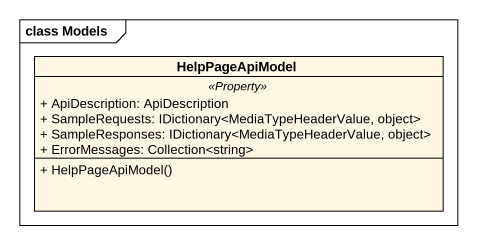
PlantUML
@startuml
mainframe class Models
hide circle
hide empty members
skinparam classAttributeIconSize 0
class HelpPageApiModel {
  .. <<Property>> ..
  + ApiDescription: ApiDescription
  + SampleRequests: IDictionary<MediaTypeHeaderValue, object>
  + SampleResponses: IDictionary<MediaTypeHeaderValue, object>
  + ErrorMessages: Collection<string>
  --
  + HelpPageApiModel()
}
@enduml
